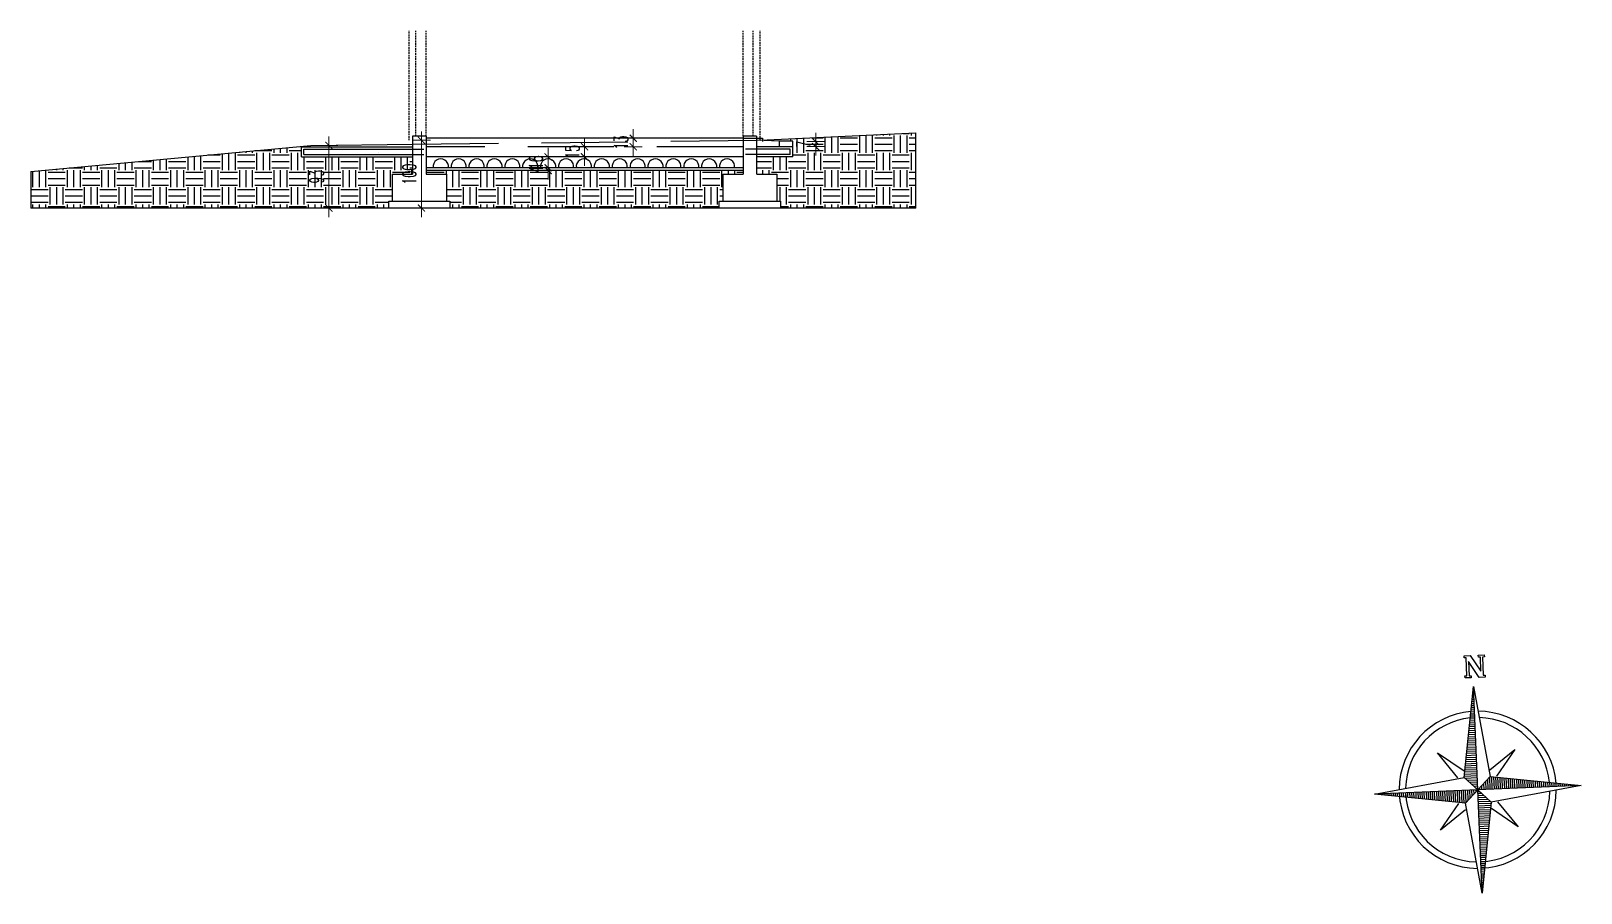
# Model space of a CAD drawing. Header units: metres. Extents: x -2057 to 8255, y -892 to 9175.
# Drawn here: x 5969 to 8255, y -892 to 380 of the extents above; entities that cross this region are included whole.
import ezdxf

# ---------------------------------------------------------------- set-up
doc = ezdxf.new("R2010")
doc.units = ezdxf.units.M
doc.header["$LTSCALE"] = 10
doc.header["$PDMODE"] = 35
doc.header["$PDSIZE"] = 0.1
for name, pattern in [('AUSGEZOGEN', [0]), ('DASHED2', [0.375, 0.25, -0.125]), ('TRATTEGGIATA', [19.05, 12.7, -6.35])]:
    doc.linetypes.add(name, pattern=pattern)
for name, color, linetype in [('15-', 6, 'Continuous'), ('15-SI', 4, 'Continuous'), ('Armatura long', 96, 'Continuous'), ('costruito', 10, 'Continuous'), ('Muri_dettagli', 141, 'Continuous'), ('Retino', 8, 'Continuous'), ('Testi', 3, 'Continuous')]:
    doc.layers.add(name, color=color, linetype=linetype)
doc.layers.add('QUOTE', color=13, linetype='AUSGEZOGEN', lineweight=18)
doc.styles.add('100H50', font='romans.shx', dxfattribs={"width": 0.6})
doc.dimstyles.new('1-100', dxfattribs={"dimscale": 0, "dimtxt": 20, "dimasz": 1.5, "dimexe": 0.2, "dimexo": 1, "dimgap": 8, "dimtad": 1, "dimdec": 0, "dimzin": 0, "dimdsep": 46, "dimtxsty": '100H50', "dimblk": 'quota1', "dimcen": 0, "dimse1": 1, "dimse2": 1, "dimclrd": 256, "dimclre": 256, "dimclrt": 2, "dimadec": 0, "dimazin": 0, "dimtfac": 1, "dimtdec": 0, "dimtix": 1, "dimtmove": 2, "dimatfit": 3, "dimldrblk": 'Q', "dimfxl": 1, "dimtolj": 1, "dimtzin": 0, "dimlwd": -1, "dimarcsym": 0})

# ---------------------------------------------------------------- blocks, each defined once
blk = doc.blocks.new('*X44')
at = {"color": 0, "linetype": 'ByBlock'}
for p, q in [((-217.53, 160.4998), (-217.53, 160.5)), ((-217.52, 160.4984), (-217.52, 160.5)), ((-217.51, 160.497), (-217.51, 160.5)), ((-217.5, 160.4955), (-217.5, 160.5)), ((-217.49, 160.4941), (-217.49, 160.5)), ((-217.48, 160.4927), (-217.48, 160.5)), ((-217.47, 160.4913), (-217.47, 160.5)), ((-217.46, 160.4898), (-217.46, 160.5)), ((-217.45, 160.4884), (-217.45, 160.5)), ((-217.44, 160.487), (-217.44, 160.5)), ((-217.43, 160.4855), (-217.43, 160.5)), ((-217.42, 160.4841), (-217.42, 160.5)), ((-217.41, 160.4827), (-217.41, 160.5)), ((-217.4, 160.4812), (-217.4, 160.5)), ((-217.39, 160.4798), (-217.39, 160.5)), ((-217.38, 160.4784), (-217.38, 160.5)), ((-217.37, 160.477), (-217.37, 160.5)), ((-217.36, 160.4755), (-217.36, 160.5)), ((-217.35, 160.4741), (-217.35, 160.5)), ((-217.34, 160.4727), (-217.34, 160.5)), ((-217.33, 160.4712), (-217.33, 160.5)), ((-217.32, 160.4698), (-217.32, 160.5)), ((-217.31, 160.4684), (-217.31, 160.5)), ((-217.3, 160.467), (-217.3, 160.5)), ((-217.29, 160.4655), (-217.29, 160.5)), ((-217.28, 160.4641), (-217.28, 160.5)), ((-217.27, 160.4627), (-217.27, 160.5)), ((-217.26, 160.4613), (-217.26, 160.5)), ((-217.25, 160.4598), (-217.25, 160.5)), ((-217.24, 160.4584), (-217.24, 160.5)), ((-217.23, 160.457), (-217.23, 160.5)), ((-217.22, 160.4555), (-217.22, 160.5)), ((-217.21, 160.4541), (-217.21, 160.5)), ((-217.2, 160.4527), (-217.2, 160.5)), ((-217.19, 160.4512), (-217.19, 160.5)), ((-217.18, 160.4498), (-217.18, 160.5)), ((-217.17, 160.4484), (-217.17, 160.5)), ((-217.16, 160.447), (-217.16, 160.5)), ((-217.15, 160.4455), (-217.15, 160.5)), ((-217.14, 160.4441), (-217.14, 160.5)), ((-217.13, 160.4427), (-217.13, 160.5)), ((-217.12, 160.4412), (-217.12, 160.5)), ((-217.11, 160.4398), (-217.11, 160.5)), ((-217.1, 160.4384), (-217.1, 160.5)), ((-217.09, 160.4412), (-217.09, 160.5)), ((-217.08, 160.4512), (-217.08, 160.5)), ((-217.07, 160.4613), (-217.07, 160.5)), ((-217.06, 160.4712), (-217.06, 160.5)), ((-217.05, 160.4812), (-217.05, 160.5)), ((-217.04, 160.4913), (-217.04, 160.5))]:
    blk.add_line(p, q, dxfattribs=at)
blk = doc.blocks.new('quota1')
at = {"layer": 'QUOTE'}
for p, q in [((8.8, 0), (-8.8, 0)), ((0, -8.8), (0, 8.8))]:
    blk.add_line(p, q, dxfattribs=at)
at = {"layer": 'QUOTE', "const_width": 1}
blk.add_lwpolyline([(-3.5, -3.5), (3.5, 3.5)], dxfattribs=at)
blk = doc.blocks.new('*D52')
at = {"layer": 'Defpoints', "color": 0, "transparency": 16777216}
for p in [(7044.5, 218.5), (6531.9, 118.5), (6545.1, 118.5)]:
    blk.add_point(p, dxfattribs=at)
at = {"layer": 'QUOTE', "transparency": 16777216}
blk.add_line((6545.1, 217), (6545.1, 120), dxfattribs=at)
at = {"layer": 'QUOTE', "transparency": 16777216, "xscale": 1.5, "yscale": 1.5, "zscale": 1.5}
for p, rotation in [((6545.1, 218.5), 90), ((6545.1, 118.5), 270)]:
    blk.add_blockref('quota1', p, dxfattribs=dict(at, rotation=rotation))
at = {"layer": 'QUOTE', "color": 2, "transparency": 16777216, "insert": (6527.1, 168.5), "char_height": 20, "attachment_point": 5, "rotation": 90, "style": '100H50'}
blk.add_mtext('\\A1;100', dxfattribs=at)
blk = doc.blocks.new('Q')
at = {"layer": '15-'}
for p, q in [((-4.4, 0), (4.4, 0)), ((0, 4.4), (0, -4.4))]:
    blk.add_line(p, q, dxfattribs=at)
at = {"layer": '15-SI'}
blk.add_line((-3.7, -3.7), (3.7, 3.7), dxfattribs=at)
blk = doc.blocks.new('*D53')
at = {"layer": 'Defpoints', "color": 0, "transparency": 16777216}
for p in [(6381.7, 211), (6381.7, 118.5), (6408.7, 118.5)]:
    blk.add_point(p, dxfattribs=at)
at = {"layer": 'QUOTE', "transparency": 16777216}
blk.add_line((6408.7, 209.5), (6408.7, 120), dxfattribs=at)
at = {"layer": 'QUOTE', "transparency": 16777216, "xscale": 1.5, "yscale": 1.5, "zscale": 1.5}
for p, rotation in [((6408.7, 211), 90), ((6408.7, 118.5), 270)]:
    blk.add_blockref('quota1', p, dxfattribs=dict(at, rotation=rotation))
at = {"layer": 'QUOTE', "color": 2, "transparency": 16777216, "insert": (6390.7, 164.8), "char_height": 20, "attachment_point": 5, "rotation": 90, "style": '100H50'}
blk.add_mtext('\\A1;93', dxfattribs=at)
blk = doc.blocks.new('*D55')
at = {"layer": 'Defpoints', "color": 0, "transparency": 16777216}
for p in [(6742.2, 194), (6731.9, 178), (6743.1, 178)]:
    blk.add_point(p, dxfattribs=at)
at = {"layer": 'QUOTE', "transparency": 16777216}
for p, q in [((6731.9, 195.5), (6731.9, 197)), ((6731.9, 194), (6731.9, 178)), ((6731.9, 176.5), (6731.9, 175))]:
    blk.add_line(p, q, dxfattribs=at)
at = {"layer": 'QUOTE', "transparency": 16777216, "xscale": 1.5, "yscale": 1.5, "zscale": 1.5}
for p, rotation in [((6731.9, 194), 270), ((6731.9, 178), 90)]:
    blk.add_blockref('quota1', p, dxfattribs=dict(at, rotation=rotation))
at = {"layer": 'QUOTE', "color": 2, "transparency": 16777216, "insert": (6713.9, 186), "char_height": 20, "attachment_point": 5, "rotation": 90, "style": '100H50'}
blk.add_mtext('\\A1;16', dxfattribs=at)
blk = doc.blocks.new('*D56')
at = {"layer": 'Defpoints', "color": 0, "transparency": 16777216}
for p in [(6731.9, 174), (6743.1, 178), (6743.1, 174)]:
    blk.add_point(p, dxfattribs=at)
at = {"layer": 'QUOTE', "transparency": 16777216}
for p, q in [((6731.9, 179.5), (6731.9, 181)), ((6731.9, 178), (6731.9, 174)), ((6731.9, 172.5), (6731.9, 171))]:
    blk.add_line(p, q, dxfattribs=at)
at = {"layer": 'QUOTE', "transparency": 16777216, "xscale": 1.5, "yscale": 1.5, "zscale": 1.5}
for p, rotation in [((6731.9, 178), 270), ((6731.9, 174), 90)]:
    blk.add_blockref('quota1', p, dxfattribs=dict(at, rotation=rotation))
at = {"layer": 'QUOTE', "color": 2, "transparency": 16777216, "insert": (6713.9, 176), "char_height": 20, "attachment_point": 5, "rotation": 90, "style": '100H50'}
blk.add_mtext('\\A1;4', dxfattribs=at)
blk = doc.blocks.new('*D57')
at = {"layer": 'Defpoints', "color": 0, "transparency": 16777216}
for p in [(6785.6, 209), (6785.6, 194), (6785.6, 194)]:
    blk.add_point(p, dxfattribs=at)
at = {"layer": 'QUOTE', "transparency": 16777216}
for p, q in [((6785.6, 210.5), (6785.6, 212)), ((6785.6, 209), (6785.6, 194)), ((6785.6, 192.5), (6785.6, 191))]:
    blk.add_line(p, q, dxfattribs=at)
at = {"layer": 'QUOTE', "transparency": 16777216, "xscale": 1.5, "yscale": 1.5, "zscale": 1.5}
for p, rotation in [((6785.6, 209), 270), ((6785.6, 194), 90)]:
    blk.add_blockref('quota1', p, dxfattribs=dict(at, rotation=rotation))
at = {"layer": 'QUOTE', "color": 2, "transparency": 16777216, "insert": (6767.6, 201.5), "char_height": 20, "attachment_point": 5, "rotation": 90, "style": '100H50'}
blk.add_mtext('\\A1;15', dxfattribs=at)
blk = doc.blocks.new('*D58')
at = {"layer": 'Defpoints', "color": 0, "transparency": 16777216}
for p in [(6785.6, 221.5), (6785.6, 209), (6857.4, 221.5)]:
    blk.add_point(p, dxfattribs=at)
at = {"layer": 'QUOTE', "transparency": 16777216}
for p, q in [((6857.4, 223), (6857.4, 224.5)), ((6857.4, 209), (6857.4, 221.5)), ((6857.4, 207.5), (6857.4, 206))]:
    blk.add_line(p, q, dxfattribs=at)
at = {"layer": 'QUOTE', "transparency": 16777216, "xscale": 1.5, "yscale": 1.5, "zscale": 1.5}
for p, rotation in [((6857.4, 221.5), 270), ((6857.4, 209), 90)]:
    blk.add_blockref('quota1', p, dxfattribs=dict(at, rotation=rotation))
at = {"layer": 'QUOTE', "color": 2, "transparency": 16777216, "insert": (6839.4, 215.3), "char_height": 20, "attachment_point": 5, "rotation": 90, "style": '100H50'}
blk.add_mtext('\\A1;13', dxfattribs=at)
blk = doc.blocks.new('*D134')
at = {"layer": 'Defpoints', "color": 0, "transparency": 16777216}
for p in [(7048.1, 216.5), (7048.1, 209.1), (7126.5, 209.1)]:
    blk.add_point(p, dxfattribs=at)
at = {"layer": 'Testi', "transparency": 16777216}
for p, q in [((7126.5, 218), (7126.5, 219.5)), ((7126.5, 216.5), (7126.5, 209.1)), ((7126.5, 207.6), (7126.5, 206.1))]:
    blk.add_line(p, q, dxfattribs=at)
at = {"layer": 'Testi', "transparency": 16777216, "xscale": 1.5, "yscale": 1.5, "zscale": 1.5}
for p, rotation in [((7126.5, 216.5), 270), ((7126.5, 209.1), 90)]:
    blk.add_blockref('quota1', p, dxfattribs=dict(at, rotation=rotation))
at = {"layer": 'Testi', "color": 2, "transparency": 16777216, "insert": (7108.5, 212.8), "char_height": 20, "attachment_point": 5, "rotation": 90, "style": '100H50'}
blk.add_mtext('\\A1;7', dxfattribs=at)

msp = doc.modelspace()

# ---------------------------------------------------------------- hatches: boundary and pattern name
at = {"layer": 'Retino'}
h = msp.add_hatch(dxfattribs=at)
h.set_pattern_fill('EARTH', color=256, scale=4)
h.paths.add_polyline_path([(7274.3705, 229.5473), (7048.104, 218.7209), (7048.104, 218.1209), (7072.5612, 217.0883), (7092.5612, 217.0883), (7092.5612, 209.0883), (7092.5712, 209.0783), (7092.5712, 194.0883), (7039.373, 194.0883), (7039.373, 168.5473), (7069.373, 168.5473), (7069.373, 128.5473), (7074.373, 128.5473), (7074.373, 118.5473), (7274.3705, 118.5473)])
h.paths.add_polyline_path([(6989.373, 168.5473), (7019.373, 168.5473), (7019.373, 174.0473), (6551.873, 174.0473), (6551.873, 168.5473), (6581.873, 168.5473), (6581.873, 128.5473), (6586.873, 128.5473), (6586.873, 118.5473), (6984.373, 118.5473), (6984.373, 128.5473), (6989.373, 128.5473)])
h.paths.add_polyline_path([(6501.873, 168.5473), (6531.873, 168.5473), (6531.873, 194.0883), (6368.1252, 194.0883), (6368.1252, 209.7771), (5969.261, 172.5473), (5969.261, 118.5473), (6496.873, 118.5473), (6496.873, 128.5473), (6501.873, 128.5473)])
h.paths.add_polyline_path([(7123.4901, 203.8178), (7123.4901, 221.8178), (7093.4901, 221.8178), (7093.4901, 203.8178)], flags=24)
h.paths.add_polyline_path([(6728.893, 166.7616), (6728.893, 185.333), (6698.893, 185.333), (6698.893, 166.7616)], flags=9)
h.paths.add_polyline_path([(6542.0575, 148.9759), (6542.0575, 188.1187), (6512.0575, 188.1187), (6512.0575, 148.9759)], flags=9)
h.paths.add_polyline_path([(6405.6637, 150.083), (6405.6637, 179.5116), (6375.6637, 179.5116), (6375.6637, 150.083)], flags=24)

# ---------------------------------------------------------------- linework, layer by layer
for p, q in [((6551.873, 224.5473), (6531.873, 224.5473)), ((6531.873, 224.5473), (6531.873, 168.5473)), ((6551.873, 224.5473), (6551.873, 168.5473)), ((7019.373, 221.5473), (6551.873, 221.5473)), ((7039.363, 224.5473), (7019.373, 224.5473)), ((7019.373, 224.5473), (7019.373, 168.5473)), ((7039.363, 224.5473), (7039.373, 224.5373)), ((7039.373, 224.5373), (7039.373, 168.5473)), ((7019.373, 194.0473), (6551.873, 194.0473)), ((6501.873, 168.5473), (6501.873, 128.5473)), ((6501.873, 168.5473), (6531.873, 168.5473)), ((7019.373, 178.0473), (6551.873, 178.0473)), ((7019.373, 174.0473), (6551.873, 174.0473)), ((6552.1598, 168.5473), (6581.873, 168.5473)), ((6581.873, 168.5473), (6581.873, 128.5473)), ((6989.373, 168.5473), (6989.373, 128.5473)), ((6989.373, 168.5473), (7019.373, 168.5473)), ((7039.6598, 168.5473), (7069.373, 168.5473)), ((7069.373, 168.5473), (7069.373, 128.5473)), ((6496.873, 118.5473), (6496.873, 128.5473)), ((6496.873, 128.5473), (6501.873, 128.5473)), ((6586.873, 118.5473), (6496.873, 118.5473)), ((6501.873, 128.5473), (6581.873, 128.5473)), ((6581.873, 128.5473), (6586.873, 128.5473)), ((6586.873, 128.5473), (6586.873, 118.5473)), ((6984.373, 118.5473), (6984.373, 128.5473)), ((6984.373, 128.5473), (6989.373, 128.5473)), ((7074.373, 118.5473), (6984.373, 118.5473)), ((6989.373, 128.5473), (7069.373, 128.5473)), ((7069.373, 128.5473), (7074.373, 128.5473)), ((7074.373, 128.5473), (7074.373, 118.5473))]:
    msp.add_line(p, q)
at = {"linetype": 'TRATTEGGIATA'}
msp.add_line((7019.373, 209.0473), (6551.873, 209.0473), dxfattribs=at)
at = {"linetype": 'ByBlock'}
for p, q in [((8083.0296, -721.4211), (8096.5555, -587.3984)), ((8096.5555, -587.3984), (8121.097, -719.8475)), ((8102.8502, -739.668), (8096.5555, -587.3984)), ((8043.3885, -684.9274), (8082.6362, -711.9043)), ((8073.5128, -721.8145), (8043.3885, -684.9274)), ((8120.7036, -710.3306), (8157.5908, -680.2064)), ((8157.5908, -680.2064), (8130.6139, -719.454)), ((7950.5805, -745.9627), (8083.0296, -721.4211)), ((8083.0296, -721.4211), (8102.8502, -739.668)), ((8121.097, -719.8475), (8102.8502, -739.668)), ((8121.097, -719.8475), (8255.1198, -733.3733)), ((8102.8502, -739.668), (7950.5805, -745.9627)), ((8084.6033, -759.4885), (7950.5805, -745.9627)), ((8102.8502, -739.668), (8084.6033, -759.4885)), ((8255.1198, -733.3733), (8102.8502, -739.668)), ((8109.1448, -891.9376), (8102.8502, -739.668)), ((8102.8502, -739.668), (8122.6707, -757.9149)), ((8255.1198, -733.3733), (8122.6707, -757.9149)), ((8048.1095, -799.1296), (8075.0864, -759.882)), ((8084.9967, -769.0054), (8048.1095, -799.1296)), ((8109.1448, -891.9376), (8084.6033, -759.4885)), ((8122.6707, -757.9149), (8109.1448, -891.9376)), ((8162.3118, -794.4086), (8123.0641, -767.4317)), ((8132.1875, -757.5214), (8162.3118, -794.4086))]:
    msp.add_line(p, q, dxfattribs=at)
msp.add_lwpolyline([(8106.6958, -543.9637), (8103.7218, -544.0866), (8103.5989, -541.1126), (8112.5209, -540.7438), (8112.6439, -543.7178), (8109.6699, -543.8407), (8110.7763, -570.6069), (8113.7504, -570.4839), (8113.8733, -573.4579), (8104.9513, -573.8268), (8089.0976, -550.6494), (8089.9582, -571.4675), (8092.9322, -571.3445), (8093.0552, -574.3185), (8084.1331, -574.6874), (8084.0102, -571.7134), (8086.9842, -571.5904), (8085.8777, -544.8243), (8082.9037, -544.9472), (8082.7808, -541.9732), (8091.7028, -541.6044), (8107.5564, -564.7818), (8106.6958, -543.9637)], dxfattribs=at)
for centre in [(6573.5678, 179.7767), (6599.9553, 179.7767), (6626.3428, 179.7767), (6652.7304, 179.7767), (6679.1179, 179.7767), (6705.5054, 179.7767), (6731.893, 179.7767), (6758.2805, 179.7767), (6784.668, 179.7767), (6811.0556, 179.7767), (6837.4431, 179.7767), (6863.8306, 179.7767), (6890.2182, 179.7767), (6916.6057, 179.7767), (6942.9932, 179.7767), (6969.3808, 179.7767), (6995.7683, 179.7767)]:
    msp.add_arc(centre, 11.2962, 351.1936497, 188.8063503)
for radius, start, end in [(115.8764, 94.9563225, 179.7780875), (106.4925, 95.9136098, 178.8208002), (115.8764, 4.9563225, 89.7780875), (106.4925, 5.9136098, 88.8208002), (115.8764, 182.367205, 269.7780875), (106.4925, 182.367205, 268.8208002), (106.4925, 272.367205, 358.8208002), (115.8764, 272.367205, 359.7780875)]:
    msp.add_arc((8102.8502, -739.668), radius, start, end, dxfattribs=at)
at = {"layer": 'Armatura long', "transparency": 33554687}
for p, q in [((6371.6252, 197.5983), (6371.6252, 205.5783)), ((6371.6252, 201.0273), (6371.6352, 201.0373)), ((6371.6252, 193.0473), (6371.6352, 193.0373)), ((6371.6352, 205.5883), (6548.473, 205.5883)), ((6371.6352, 197.5883), (6548.473, 197.5883)), ((6482.1748, 201.0273), (6482.1848, 201.0373)), ((6482.1748, 193.0473), (6482.1848, 193.0373)), ((7089.0612, 205.5883), (7022.773, 205.5883)), ((7089.0612, 197.5883), (7022.773, 197.5883)), ((7089.0712, 205.5783), (7089.0612, 205.5883)), ((7089.0712, 197.5983), (7089.0612, 197.5883)), ((7089.0712, 197.5983), (7089.0712, 205.5783))]:
    msp.add_line(p, q, dxfattribs=at)
at = {"layer": 'costruito'}
for p, q in [((7044.4753, 218.5473), (7274.3705, 229.5473)), ((5969.261, 172.5473), (6381.7337, 211.0473)), ((6381.7337, 211.0473), (6531.873, 212.7464))]:
    msp.add_line(p, q, dxfattribs=at)
at = {"layer": 'costruito', "linetype": 'TRATTEGGIATA'}
msp.add_line((6531.873, 212.7464), (7044.4753, 218.5473), dxfattribs=at)
at = {"layer": 'Muri_dettagli', "transparency": 33554687}
for p, q in [((6368.1252, 194.0983), (6368.1252, 209.0783)), ((6368.1352, 209.0883), (6531.873, 209.0883)), ((7092.5612, 209.0883), (7039.373, 209.0883)), ((7092.5712, 209.0783), (7092.5612, 209.0883)), ((7092.5712, 194.0983), (7092.5712, 209.0783)), ((6368.1252, 204.5273), (6368.1352, 204.5373)), ((6368.1352, 194.0883), (6531.873, 194.0883)), ((7092.5612, 194.0883), (7039.373, 194.0883)), ((7092.5712, 194.0983), (7092.5612, 194.0883))]:
    msp.add_line(p, q, dxfattribs=at)
at = {"layer": 'Retino', "linetype": 'DASHED2'}
for p, q in [((6526.873, 218.4495), (6526.873, 379.751)), ((6536.873, 224.5473), (6536.873, 379.751)), ((6551.873, 224.5473), (6551.873, 379.751)), ((7019.373, 224.5473), (7019.373, 379.751)), ((7034.373, 224.5473), (7034.373, 379.751)), ((7044.373, 218.4495), (7044.373, 379.751))]:
    msp.add_line(p, q, dxfattribs=at)
at = {"layer": 'Retino'}
for p, q in [((7274.3705, 118.5473), (7274.3705, 229.5473)), ((5969.261, 172.5473), (5969.261, 118.5473)), ((7274.3705, 118.5473), (5969.261, 118.5473))]:
    msp.add_line(p, q, dxfattribs=at)
at = {"layer": 'Testi'}
for p, q in [((7019.373, 221.5473), (7039.373, 221.5473)), ((7039.373, 221.5473), (7048.104, 221.5473)), ((7072.5612, 217.0883), (7039.373, 218.4895)), ((7048.104, 221.5473), (7048.104, 216.6664)), ((7092.5612, 217.0883), (7072.5612, 217.0883)), ((7072.5612, 217.0883), (7072.5612, 209.0883)), ((7092.5612, 209.0883), (7092.5612, 217.0883))]:
    msp.add_line(p, q, dxfattribs=at)

# ---------------------------------------------------------------- block references
at = {"linetype": 'ByBlock'}
for p, xscale, yscale, zscale, rotation in [((-38043.4198, -68854.8026), 304.79939039998, 304.79939039998, 304.79939039998, 272.3672050227769), ((-60012.2845, 45406.602), 304.7993903999835, 304.7993903999835, 304.7993903999835, 182.3672050227773), ((76217.9848, -46885.938), 304.7993903999813, 304.7993903999813, 304.7993903999813, 2.367205022777384), ((54249.1202, 67375.4666), 304.7993903999797, 304.7993903999797, 304.7993903999797, 92.36720502277696)]:
    msp.add_blockref('*X44', p, dxfattribs=dict(at, xscale=xscale, yscale=yscale, zscale=zscale, rotation=rotation))

# ---------------------------------------------------------------- dimensions: what is measured, and where the dimension line sits
at = {"layer": 'QUOTE'}
for base, p1, p2, picture, middle in [((6545.0575, 118.5473), (7044.4753, 218.5473), (6531.873, 118.5473), '*D52', (6527.0575, 168.5473)), ((6857.4284271665, 221.547279897), (6785.623041673, 209.047279897), (6785.623041673, 221.547279897), '*D58', (6839.4284271665, 215.297279897)), ((6408.6636908553, 118.547279897), (6381.7336742887, 211.047279897), (6381.7336742887, 118.547279897), '*D53', (6390.6636908553, 164.797279897)), ((6731.893, 178.0473), (6742.2454, 194.0473), (6743.056, 178.0473), '*D55', (6713.893, 186.0473)), ((6785.623, 194.0473), (6785.623, 209.0473), (6785.623, 194.0473), '*D57', (6767.623, 201.5473)), ((6731.893, 174.0473), (6743.056, 178.0473), (6743.056, 174.0473), '*D56', (6713.893, 176.0473))]:
    dim = msp.add_linear_dim(base=base, p1=p1, p2=p2, angle=90, dimstyle='1-100', override={"dimscale": 1}, dxfattribs=at)
    dim.commit()
    dim.dimension.update_dxf_attribs({"geometry": picture, "text_midpoint": middle})
at = {"layer": 'Testi'}
dim = msp.add_linear_dim(base=(7126.4901, 209.0883), p1=(7048.104, 216.5473), p2=(7048.104, 209.0883), angle=90, dimstyle='1-100', override={"dimscale": 1}, dxfattribs=at)
dim.commit()
dim.dimension.update_dxf_attribs({"geometry": '*D134', "text_midpoint": (7108.4901, 212.8178)})

doc.saveas('drawing.dxf')
